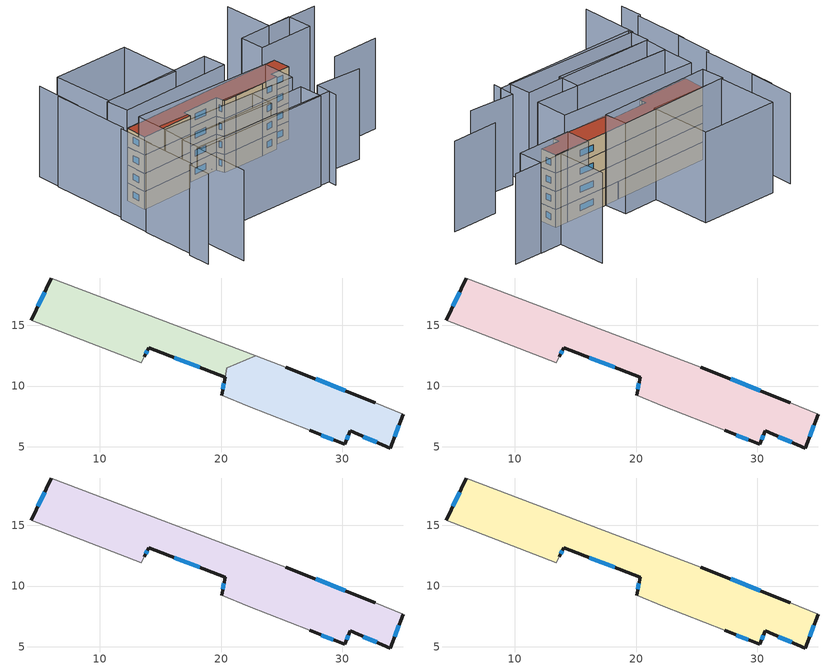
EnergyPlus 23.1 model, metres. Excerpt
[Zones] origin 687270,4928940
45413341c8fc2df4_F0_dwelling_0
 floor ground (EU_floor_Construction): 22.85,12.51 20.49,11.52 20.33,10.74 14.01,13.14 13.66,12.43 13.41,11.93 4.31,15.43 5.98,18.92 z0
 wall outside (EU_wall_Construction): 13.66,12.43 14.01,13.14 20.33,10.74 / 5.98,18.92 4.31,15.43 z0:3
 wall adiabatic (EU_wall_Construction): 4.31,15.43 13.41,11.93 13.66,12.43 / 22.85,12.51 5.98,18.92 z0:3
 wall to 45413341c8fc2df4_F0_dwelling_1 (EU_wall_Construction): 20.33,10.74 20.49,11.52 22.85,12.51 z0:3
 window (EU_Window_Construction): 13.78,12.67 13.9,12.91 / 5.43,17.75 4.87,16.59 / 16.12,12.34 18.23,11.54 z1:2
45413341c8fc2df4_F0_dwelling_1
 floor ground (EU_floor_Construction): 32.73,8.62 35.05,7.68 33.94,4.88 30.64,6.29 30.21,5.18 27.32,6.33 22.23,8.34 20.04,9.25 20.49,11.52 22.85,12.51 25.33,11.57 z0
 wall outside (EU_wall_Construction): 27.32,6.33 30.21,5.18 30.64,6.29 33.94,4.88 35.05,7.68 / 20.33,10.73 20.04,9.25 / 32.73,8.62 25.33,11.57 z0:3
 wall adiabatic (EU_wall_Construction): 20.04,9.25 22.23,8.34 27.32,6.33 / 25.33,11.57 22.85,12.51 / 35.05,7.68 32.73,8.62 z0:3
 window (EU_Window_Construction): 28.29,5.95 29.25,5.57 / 20.24,10.24 20.14,9.75 / 30.27,9.6 27.8,10.59 / 34.31,5.82 34.68,6.75 / 31.74,5.83 32.84,5.35 / 30.36,5.55 30.5,5.93 z1:2
45413341c8fc2df4_F1_dwelling_0
 floor to 45413341c8fc2df4_F0_dwelling_0 (EU_floor_Construction): 22.85,12.51 20.49,11.52 20.33,10.74 14.01,13.14 13.66,12.43 13.41,11.93 4.31,15.43 5.98,18.92 z3
 floor to 45413341c8fc2df4_F0_dwelling_1 (EU_floor_Construction): 32.73,8.62 35.05,7.68 33.94,4.88 30.64,6.29 30.21,5.18 27.32,6.33 22.23,8.34 20.04,9.25 20.49,11.52 22.85,12.51 25.33,11.57 z3
 wall outside (EU_wall_Construction): 32.73,8.62 25.33,11.57 / 27.32,6.33 30.21,5.18 30.64,6.29 33.94,4.88 35.05,7.68 / 13.66,12.43 14.01,13.14 20.33,10.74 20.04,9.25 / 5.98,18.92 4.31,15.43 z3:6
 wall adiabatic (EU_wall_Construction): 35.05,7.68 32.73,8.62 / 20.04,9.25 22.23,8.34 27.32,6.33 / 4.31,15.43 13.41,11.93 13.66,12.43 / 25.33,11.57 5.98,18.92 z3:6
 window (EU_Window_Construction): 30.27,9.6 27.8,10.59 / 34.31,5.82 34.68,6.75 / 31.74,5.83 32.84,5.35 / 30.36,5.55 30.5,5.93 / 28.29,5.95 29.25,5.57 / 20.24,10.24 20.14,9.75 / 16.12,12.34 18.23,11.54 / 13.78,12.67 13.9,12.91 / 5.43,17.75 4.87,16.59 z4:5
45413341c8fc2df4_F2_dwelling_0
 floor to 45413341c8fc2df4_F1_dwelling_0 (EU_floor_Construction): 32.73,8.62 35.05,7.68 33.94,4.88 30.64,6.29 30.21,5.18 27.32,6.33 22.23,8.34 20.04,9.25 20.33,10.74 14.01,13.14 13.66,12.43 13.41,11.93 4.31,15.43 5.98,18.92 25.33,11.57 z6
 wall outside (EU_wall_Construction): 32.73,8.62 25.33,11.57 / 27.32,6.33 30.21,5.18 30.64,6.29 33.94,4.88 35.05,7.68 / 13.66,12.43 14.01,13.14 20.33,10.74 20.04,9.25 / 5.98,18.92 4.31,15.43 z6:9
 wall adiabatic (EU_wall_Construction): 35.05,7.68 32.73,8.62 / 20.04,9.25 22.23,8.34 27.32,6.33 / 4.31,15.43 13.41,11.93 13.66,12.43 / 25.33,11.57 5.98,18.92 z6:9
 window (EU_Window_Construction): 30.27,9.6 27.8,10.59 / 34.31,5.82 34.68,6.75 / 31.74,5.83 32.84,5.35 / 30.36,5.55 30.5,5.93 / 28.29,5.95 29.25,5.57 / 20.24,10.24 20.14,9.75 / 16.12,12.34 18.23,11.54 / 13.78,12.67 13.9,12.91 / 5.43,17.75 4.87,16.59 z7:8
45413341c8fc2df4_F3_dwelling_0
 floor to 45413341c8fc2df4_F2_dwelling_0 (EU_floor_Construction): 32.73,8.62 35.05,7.68 33.94,4.88 30.64,6.29 30.21,5.18 27.32,6.33 22.23,8.34 20.04,9.25 20.33,10.74 14.01,13.14 13.66,12.43 13.41,11.93 4.31,15.43 5.98,18.92 25.33,11.57 z9
 wall outside (EU_wall_Construction): 32.73,8.62 25.33,11.57 / 27.32,6.33 30.21,5.18 30.64,6.29 33.94,4.88 35.05,7.68 / 13.66,12.43 14.01,13.14 20.33,10.74 20.04,9.25 / 5.98,18.92 4.31,15.43 z9:12
 wall adiabatic (EU_wall_Construction): 35.05,7.68 32.73,8.62 / 20.04,9.25 22.23,8.34 27.32,6.33 / 4.31,15.43 13.41,11.93 13.66,12.43 / 25.33,11.57 5.98,18.92 z9:12
 window (EU_Window_Construction): 30.27,9.6 27.8,10.59 / 34.31,5.82 34.68,6.75 / 31.74,5.83 32.84,5.35 / 30.36,5.55 30.5,5.93 / 28.29,5.95 29.25,5.57 / 20.24,10.24 20.14,9.75 / 16.12,12.34 18.23,11.54 / 13.78,12.67 13.9,12.91 / 5.43,17.75 4.87,16.59 z10:11
 roof outside (EU_roof_Construction): 33.94,4.88 35.05,7.68 32.73,8.62 25.33,11.57 5.98,18.92 4.31,15.43 13.41,11.93 13.66,12.43 14.01,13.14 20.33,10.74 20.04,9.25 22.23,8.34 27.32,6.33 30.21,5.18 30.64,6.29 z12
shading: 34.13,-2.46 42.18,-5.53 / 22.75,-7.44 24.54,-3.73 / 24.54,-3.73 31.97,-7.31 / -5.26,-4.62 -1.27,4.58 / -1.27,4.58 23.42,-6.14 / -6.73,3.44 -8.37,-0.22 / -2.38,12.33 -6.42,3.3 / 48.32,6.86 39.66,10.46 / 39.66,10.46 43.01,18.51 / 0.12,17.43 -2.69,11.4 / 6.18,30.13 0.43,17.24 / 8.22,33.96 4.73,26.32 / 21.53,-5.53 -1.21,3.88 / -1.21,3.88 0.37,7.7 / 0.37,7.7 23.11,-1.71 / 23.11,-1.71 21.53,-5.53 / 16.57,0.4 0.57,7.62 / 0.57,7.62 2.23,11.3 / 2.23,11.3 18.23,4.08 / 18.23,4.08 16.57,0.4 / 25.48,0.7 2.28,11.21 / 2.28,11.21 4.72,16.58 / 4.72,16.58 27.92,6.07 / 27.92,6.07 25.48,0.7 / 41.9,4.91 32.73,8.63 / 32.73,8.63 34.36,12.64 / 34.36,12.64 43.53,8.93 / 43.53,8.93 41.9,4.91 / 25.33,11.57 5.98,18.92 / 5.98,18.92 7.45,22.78 / 7.45,22.78 26.8,15.43 / 26.8,15.43 25.33,11.57 / 20.66,17.37 7.77,22.66 / 7.77,22.66 11.91,32.74 / 11.91,32.74 24.8,27.45 / 24.8,27.45 20.66,17.37 z0:15
[Building]
EU S2 Campaign: North Axis=0; Terrain=City; Solar Distribution=FullExterior
[Site:Location]
Bologna: Latitude=44.5; Longitude=11.25; Time Zone=1; Elevation=37
[SizingPeriod:WeatherFileDays]
AnnualSizingPeriod: Begin Month=1; Begin Day of Month=1; End Month=12; End Day of Month=31; Day of Week for Start Day=Monday; Use Weather File Daylight Saving Period=No; Use Weather File Rain and Snow Indicators=No
[MATERIAL]
EU_InternalMass_Material: Roughness=MediumRough; Thickness=0.1; Conductivity=1; Density=1800; Specific Heat=900; Thermal Absorptance=0.9; Solar Absorptance=0.7; Visible Absorptance=0.7
[MATERIAL:NOMASS] Roughness=MediumRough; Thermal Absorptance=0.9; Solar Absorptance=0.7; Visible Absorptance=0.7
Name | Thermal Resistance
EU_wall_NoMass | 0.937881
EU_roof_NoMass | 0.548572
EU_floor_NoMass | 0.71348
[WINDOWMATERIAL:SIMPLEGLAZINGSYSTEM]
EU_Window_SimpleGlazing: UFactor=4.25633; Solar Heat Gain Coefficient=0.85; Visible Transmittance=0.85
[CONSTRUCTION]
EU_wall_Construction: EU_wall_NoMass
EU_roof_Construction: EU_roof_NoMass
EU_floor_Construction: EU_floor_NoMass
EU_InternalMass_Construction: EU_InternalMass_Material
EU_Window_Construction: EU_Window_SimpleGlazing
[ZONE] Type=1; Multiplier=1; Ceiling Height=autocalculate; Floor Area=autocalculate; Part of Total Floor Area=Yes
Name | Volume
45413341c8fc2df4_F0_dwelling_0 | 168.252
45413341c8fc2df4_F1_dwelling_0 | 334.265
45413341c8fc2df4_F2_dwelling_0; 45413341c8fc2df4_F3_dwelling_0 | 334.274
45413341c8fc2df4_F0_dwelling_1 | 166.014
[INTERNALMASS] Construction=EU_InternalMass_Construction
Name | Zone or ZoneList | Surface Area
45413341c8fc2df4_F0_dwelling_0_EU_InternalMass | 45413341c8fc2df4_F0_dwelling_0 | 56.0822
45413341c8fc2df4_F0_dwelling_1_EU_InternalMass | 45413341c8fc2df4_F0_dwelling_1 | 55.3382
45413341c8fc2df4_F1_dwelling_0_EU_InternalMass | 45413341c8fc2df4_F1_dwelling_0 | 111.425
45413341c8fc2df4_F2_dwelling_0_EU_InternalMass | 45413341c8fc2df4_F2_dwelling_0 | 111.425
45413341c8fc2df4_F3_dwelling_0_EU_InternalMass | 45413341c8fc2df4_F3_dwelling_0 | 111.425
[OTHEREQUIPMENT] Fuel Type=Electricity; Design Level Calculation Method=Watts/Area; Power per Zone Floor Area=1; Fraction Latent=0; Fraction Radiant=0; Fraction Lost=0; Carbon Dioxide Generation Rate=0; EndUse Subcategory=EU_Step8_InternalGains
Name | Zone or ZoneList or Space or SpaceList | Schedule
EU_Step8_InternalGain_45413341c8fc2df4_F0_dwelling_0_f000 | 45413341c8fc2df4_F0_dwelling_0 | EU_Step8_GainSchedule_45413341c8fc2df4_F0_dwelling_0_f000
EU_Step8_InternalGain_45413341c8fc2df4_F0_dwelling_1_f000 | 45413341c8fc2df4_F0_dwelling_1 | EU_Step8_GainSchedule_45413341c8fc2df4_F0_dwelling_1_f000
EU_Step8_InternalGain_45413341c8fc2df4_F1_dwelling_0_f000 | 45413341c8fc2df4_F1_dwelling_0 | EU_Step8_GainSchedule_45413341c8fc2df4_F1_dwelling_0_f000
EU_Step8_InternalGain_45413341c8fc2df4_F2_dwelling_0_f000 | 45413341c8fc2df4_F2_dwelling_0 | EU_Step8_GainSchedule_45413341c8fc2df4_F2_dwelling_0_f000
EU_Step8_InternalGain_45413341c8fc2df4_F3_dwelling_0_f000 | 45413341c8fc2df4_F3_dwelling_0 | EU_Step8_GainSchedule_45413341c8fc2df4_F3_dwelling_0_f000
[ZONEVENTILATION:DESIGNFLOWRATE] Schedule=EU_AlwaysOn; Design Flow Rate Calculation Method=AirChanges/Hour; Air Changes per Hour=0.687892; Ventilation Type=Natural; Fan Pressure Rise=0; Fan Total Efficiency=1; Constant Term Coefficient=1; Temperature Term Coefficient=0; Velocity Term Coefficient=0; Velocity Squared Term Coefficient=0; Minimum Indoor Temperature=-100; Maximum Indoor Temperature=100; Delta Temperature=-100; Minimum Outdoor Temperature=-100; Maximum Outdoor Temperature=100; Maximum Wind Speed=40
Name | Zone or ZoneList or Space or SpaceList
EU_ConstantAir_45413341c8fc2df4_F0_dwelling_0 | 45413341c8fc2df4_F0_dwelling_0
EU_ConstantAir_45413341c8fc2df4_F0_dwelling_1 | 45413341c8fc2df4_F0_dwelling_1
EU_ConstantAir_45413341c8fc2df4_F1_dwelling_0 | 45413341c8fc2df4_F1_dwelling_0
EU_ConstantAir_45413341c8fc2df4_F2_dwelling_0 | 45413341c8fc2df4_F2_dwelling_0
EU_ConstantAir_45413341c8fc2df4_F3_dwelling_0 | 45413341c8fc2df4_F3_dwelling_0
[HVACTEMPLATE:THERMOSTAT] Constant Heating Setpoint=20; Constant Cooling Setpoint=50
EU_HeatOnly_45413341c8fc2df4_F0_dwelling_0; EU_HeatOnly_45413341c8fc2df4_F0_dwelling_1; EU_HeatOnly_45413341c8fc2df4_F1_dwelling_0; EU_HeatOnly_45413341c8fc2df4_F2_dwelling_0; EU_HeatOnly_45413341c8fc2df4_F3_dwelling_0
[HVACTEMPLATE:ZONE:IDEALLOADSAIRSYSTEM] System Availability Schedule=EU_AlwaysOn; Maximum Heating Supply Air Temperature=50; Minimum Cooling Supply Air Temperature=13; Maximum Heating Supply Air Humidity Ratio=0.0156; Minimum Cooling Supply Air Humidity Ratio=0.0077; Heating Limit=NoLimit; Cooling Limit=NoLimit; Heating Availability Schedule=EU_AlwaysOn; Cooling Availability Schedule=EU_CoolingOff; Dehumidification Control Type=ConstantSensibleHeatRatio; Cooling Sensible Heat Ratio=0.7; Dehumidification Setpoint=60; Humidification Control Type=None; Humidification Setpoint=30; Outdoor Air Method=None; Outdoor Air Flow Rate per Person=0.00944; Outdoor Air Flow Rate per Zone Floor Area=0; Outdoor Air Flow Rate per Zone=0; Demand Controlled Ventilation Type=None; Outdoor Air Economizer Type=NoEconomizer; Heat Recovery Type=None; Sensible Heat Recovery Effectiveness=0.7; Latent Heat Recovery Effectiveness=0.65
Name | Template Thermostat
45413341c8fc2df4_F0_dwelling_0 | EU_HeatOnly_45413341c8fc2df4_F0_dwelling_0
45413341c8fc2df4_F0_dwelling_1 | EU_HeatOnly_45413341c8fc2df4_F0_dwelling_1
45413341c8fc2df4_F1_dwelling_0 | EU_HeatOnly_45413341c8fc2df4_F1_dwelling_0
45413341c8fc2df4_F2_dwelling_0 | EU_HeatOnly_45413341c8fc2df4_F2_dwelling_0
45413341c8fc2df4_F3_dwelling_0 | EU_HeatOnly_45413341c8fc2df4_F3_dwelling_0
[SIZING:ZONE] Zone Cooling Design Supply Air Temperature Input Method=SupplyAirTemperature; Zone Cooling Design Supply Air Temperature=13; Zone Heating Design Supply Air Temperature Input Method=SupplyAirTemperature; Zone Heating Design Supply Air Temperature=50; Zone Cooling Design Supply Air Humidity Ratio=0.008; Zone Heating Design Supply Air Humidity Ratio=0.008; Cooling Design Air Flow Method=DesignDay; Cooling Design Air Flow Rate=0; Cooling Minimum Air Flow per Zone Floor Area=0.000762; Cooling Minimum Air Flow=0; Cooling Minimum Air Flow Fraction=0.2; Heating Design Air Flow Method=DesignDay; Heating Design Air Flow Rate=0; Heating Maximum Air Flow per Zone Floor Area=0.002032; Heating Maximum Air Flow=0.141576; Heating Maximum Air Flow Fraction=0.3; Account for Dedicated Outdoor Air System=No; Dedicated Outdoor Air System Control Strategy=NeutralSupplyAir; Dedicated Outdoor Air Low Setpoint Temperature for Design=autosize; Dedicated Outdoor Air High Setpoint Temperature for Design=autosize; Zone Load Sizing Method=Sensible Load Only No Latent Load; Zone Latent Cooling Design Supply Air Humidity Ratio Input Method=HumidityRatioDifference; Zone Cooling Design Supply Air Humidity Ratio Difference=0.005; Zone Latent Heating Design Supply Air Humidity Ratio Input Method=HumidityRatioDifference; Zone Humidification Design Supply Air Humidity Ratio Difference=0.005
45413341c8fc2df4_F0_dwelling_0; 45413341c8fc2df4_F0_dwelling_1; 45413341c8fc2df4_F1_dwelling_0; 45413341c8fc2df4_F2_dwelling_0; 45413341c8fc2df4_F3_dwelling_0
[SCHEDULE:CONSTANT]
Name | Hourly Value
EU_AlwaysOn | 1
EU_CoolingOff | 0
[SCHEDULE:FILE] Column Number=1; Rows to Skip at Top=0; Number of Hours of Data=8760; Column Separator=Comma; Interpolate to Timestep=No; Minutes per Item=60; Adjust Schedule for Daylight Savings=Yes
Name | File
EU_Step8_GainSchedule_45413341c8fc2df4_F0_dwelling_0_f000 | ../../schedules/45413341c8fc2df4/45413341c8fc2df4_F0_dwelling_0_f000_gain.csv
EU_Step8_GainSchedule_45413341c8fc2df4_F0_dwelling_1_f000 | ../../schedules/45413341c8fc2df4/45413341c8fc2df4_F0_dwelling_1_f000_gain.csv
EU_Step8_GainSchedule_45413341c8fc2df4_F1_dwelling_0_f000 | ../../schedules/45413341c8fc2df4/45413341c8fc2df4_F1_dwelling_0_f000_gain.csv
EU_Step8_GainSchedule_45413341c8fc2df4_F2_dwelling_0_f000 | ../../schedules/45413341c8fc2df4/45413341c8fc2df4_F2_dwelling_0_f000_gain.csv
EU_Step8_GainSchedule_45413341c8fc2df4_F3_dwelling_0_f000 | ../../schedules/45413341c8fc2df4/45413341c8fc2df4_F3_dwelling_0_f000_gain.csv
